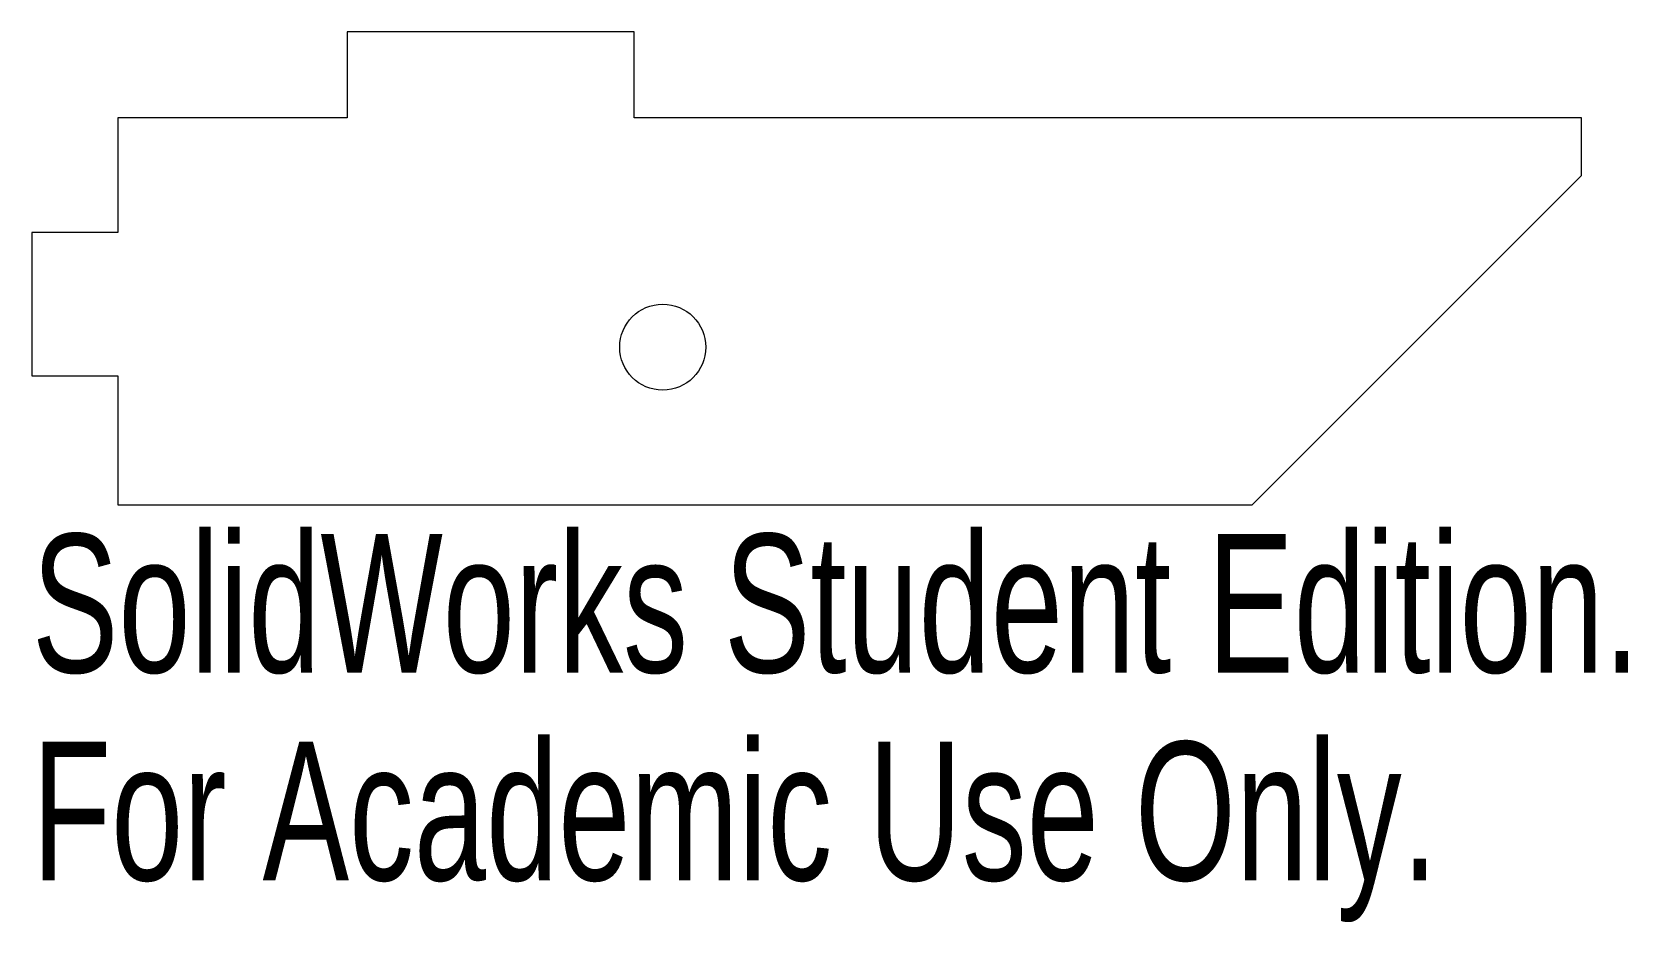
# Model space of a CAD drawing. Header units: millimetres. Extents: x -58.4 to -2.7, y -23.6 to 7.4.
import ezdxf

# ---------------------------------------------------------------- set-up
doc = ezdxf.new("R2010")
doc.units = ezdxf.units.MM
doc.styles.add('SLDTEXTSTYLE0', font='TXT', dxfattribs={"width": 0.7})

msp = doc.modelspace()

# ---------------------------------------------------------------- linework, layer by layer
at = {"color": 7, "linetype": 'Continuous', "lineweight": 15}
for p, q in [((-47.38, 7.413), (-47.38, 4.413)), ((-37.38, 7.413), (-47.38, 7.413)), ((-37.38, 4.413), (-37.38, 7.413)), ((-55.38, 4.413), (-55.38, 0.413)), ((-47.38, 4.413), (-55.38, 4.413)), ((-4.33, 4.413), (-37.38, 4.413)), ((-4.33, 2.403), (-4.33, 4.413)), ((-15.82, -9.087), (-4.33, 2.403)), ((-58.38, 0.413), (-58.38, -4.587)), ((-55.38, 0.413), (-58.38, 0.413)), ((-58.38, -4.587), (-55.38, -4.587)), ((-55.38, -4.587), (-55.38, -9.087)), ((-55.38, -9.087), (-15.82, -9.087))]:
    msp.add_line(p, q, dxfattribs=at)
msp.add_circle((-36.38, -3.587), 1.5, dxfattribs=at)

# ---------------------------------------------------------------- texts
at = {"color": 7, "linetype": 'Continuous', "char_height": 4.83362, "attachment_point": 1, "style": 'SLDTEXTSTYLE0'}
for s, insert in [('SolidWorks Student Edition.', (-58.38, -10.106)), ('For Academic Use Only.', (-58.38, -17.357))]:
    msp.add_mtext(s, dxfattribs=dict(at, insert=insert))

doc.saveas('drawing.dxf')
